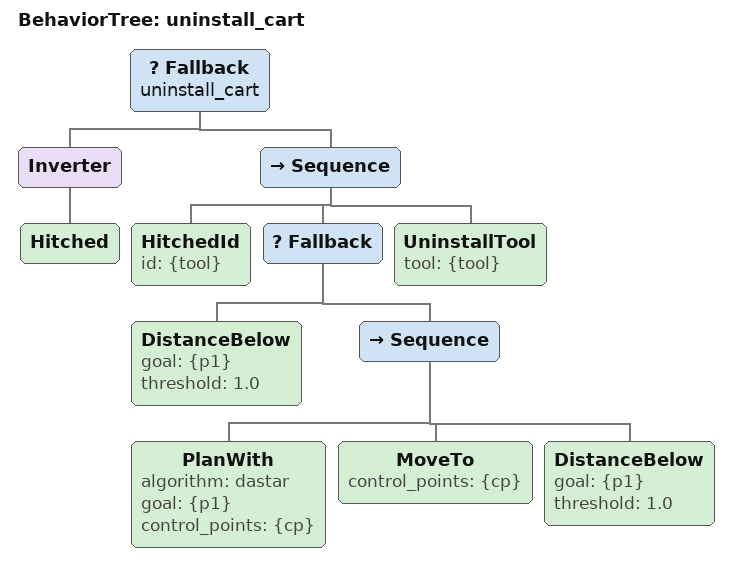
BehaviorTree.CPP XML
<?xml version="1.0"?>
<root BTCPP_format="4">
  <BehaviorTree ID="uninstall_cart">
    <Fallback name="uninstall_cart">
      <Inverter><Hitched/></Inverter>
      <Sequence>
        <HitchedId id="{tool}"/>
        <Fallback>
          <DistanceBelow goal="{p1}" threshold="1.0"/>
          <Sequence>
            <PlanWith algorithm="dastar" goal="{p1}" control_points="{cp}"/>
            <MoveTo control_points="{cp}"/>
            <DistanceBelow goal="{p1}" threshold="1.0"/>
          </Sequence>
        </Fallback>
        <UninstallTool tool="{tool}"/>
      </Sequence>
    </Fallback>
  </BehaviorTree>

</root>
